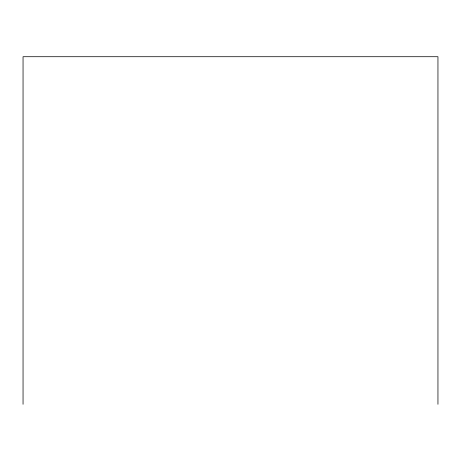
<?xml version="1.0" encoding="UTF-8"?>
<svg xmlns="http://www.w3.org/2000/svg" width="461" height="461" viewBox="0 0 461 461"><rect width="100%" height="100%" fill="white"/><g stroke="black" fill="none" stroke-linecap="round" stroke-linejoin="round"><path stroke-width="0.69" d="M437.95 404.285L437.95 56.715L23.05 56.715L23.05 404.285"/></g></svg>
